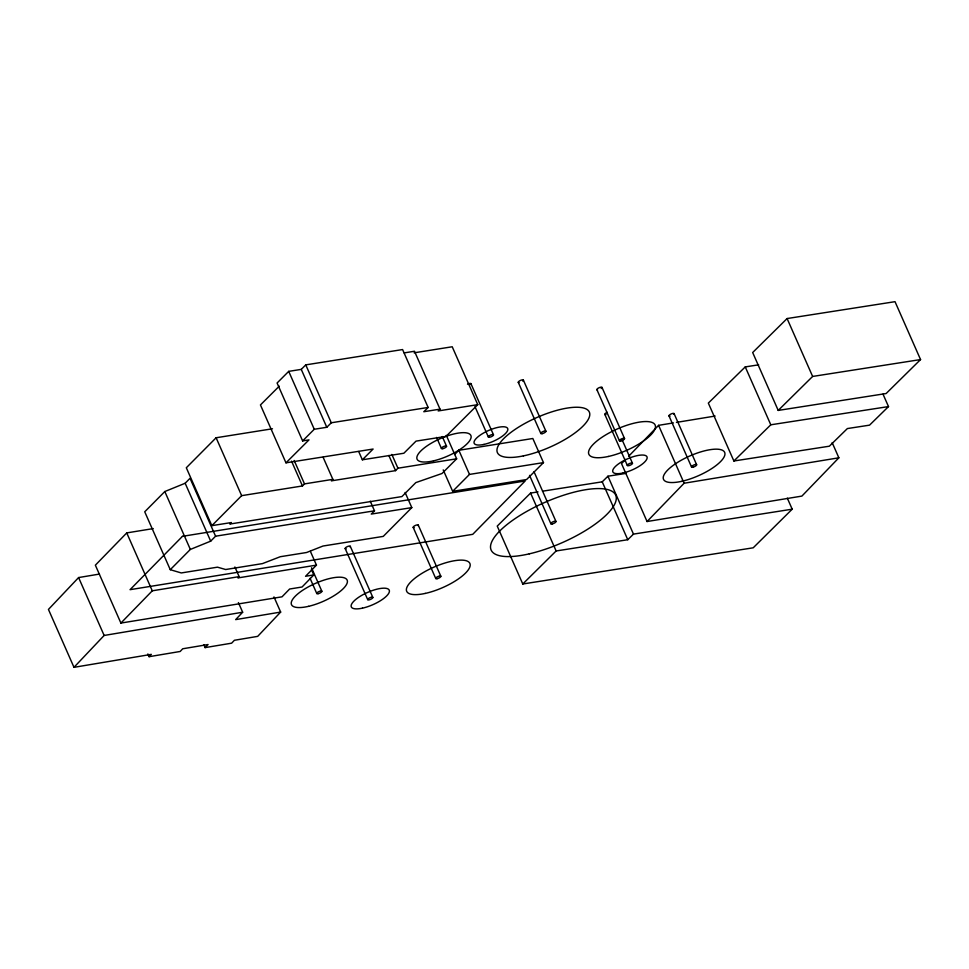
<?xml version="1.0" encoding="UTF-8"?>
<svg xmlns="http://www.w3.org/2000/svg" width="969" height="969" viewBox="0 0 969 969"><rect width="100%" height="100%" fill="white"/><g stroke="black" fill="none" stroke-linecap="round" stroke-linejoin="round"><path stroke-width="1.45" d="M234.886 566.974L239.149 576.628L237.938 577.924L316.463 565.121L310.383 551.337M99.456 574.072L78.598 577.56L48.45 609.428L73.983 667.326L151.309 654.366L149.093 656.691L147.882 653.942M73.983 667.326L104.143 635.458L242.662 612.226L238.398 602.573M273.973 596.904L280.659 612.069L257.693 636.367L234.401 640.279L231.627 643.174L205.113 647.607L203.89 644.845M242.662 612.226L235.661 619.615L280.659 612.069M205.113 647.607L208.069 644.53L182.705 648.782L180.186 651.471L149.093 656.691M832.177 442.639L838.863 457.804L801.896 496.092L647.062 521.528L621.529 463.63L625.647 459.379M628.736 456.181L658.581 425.343L673.455 422.896M647.062 521.528L684.114 483.228L838.863 457.804M311.388 569.397L313.811 574.92L302.062 587.008L289.622 589.019L282.027 596.819L120.895 623.067L95.362 565.181L126.745 532.914L153.247 528.589M120.895 623.067L152.278 590.811L239.149 576.628M316.463 565.121L305.55 576.289L313.811 574.92M185.164 483.252L190.033 478.298L215.578 536.196L210.697 541.15L190.348 549.435L170.265 569.687L144.732 511.789L164.815 491.537L185.164 483.252L210.697 541.15M272.483 428.77L216.111 437.758L186.314 467.761L211.848 525.658L241.644 495.656L302.473 485.953L304.496 483.894L332.864 479.352L323.125 457.295M332.864 479.352L331.386 480.842L395.546 470.643L397.932 468.209L456.653 458.809L446.321 435.372M370.231 501.155L374.494 510.808L371.272 514.079L411.801 507.611L405.103 492.446M411.801 507.611L383.264 536.39L323.004 546.031L306.567 552.512L280.283 556.715L262.466 563.607L225.656 569.518L217.492 567.168L181.264 572.945L170.265 569.687M454.643 454.509L458.846 450.282L532.829 438.497L543.476 462.613L526.567 479.546L452.668 491.331L443.208 469.892M452.668 491.331L469.493 474.41L543.476 462.613M279.278 386.159L260.443 404.945L285.976 462.831L308.99 439.878L302.619 440.907L277.086 383.009L288.714 371.369L301.262 369.383L305.756 364.877L402.583 349.555L428.128 407.452L423.792 411.728L440.023 409.148L414.478 351.25L404.158 352.898M302.619 440.907L314.259 429.267L326.795 427.281L331.289 422.775L428.128 407.452M456.653 458.809L442.034 473.49L415.834 482.598L401.905 496.576L229.835 524.047L231.373 522.545L211.848 525.658M358.7 451.518L362.345 459.791L373.113 449.035L285.976 462.831M414.126 352.813L452.22 346.769L477.753 404.667L445.982 436.401L416.028 441.125L403.855 453.25L362.345 459.791M538.049 491.901L530.588 493.076L497.242 526.094L522.775 583.992L753.216 547.8L792.194 509.185L787.325 498.163M522.775 583.992L556.121 550.973L627.767 539.721L633.472 534.113L792.194 509.185M787.094 318.547L752.671 352.522L778.216 410.42L886.126 393.535L920.55 359.572L895.017 301.674L787.094 318.547L812.628 376.444L778.216 410.42M440.023 409.148L438.194 410.941L477.753 404.667M542.531 491.198L602.233 481.823L607.938 476.215L625.732 473.429M758.666 364.828L745.258 366.9L708.339 403.092L733.884 460.99L829.343 446.2L847.378 428.564L869.544 425.149L888.5 406.58L883.025 394.177M733.884 460.99L770.791 424.797L888.5 406.58M676.435 422.399L715.122 416.052M215.578 536.196L374.494 510.808M812.628 376.444L920.55 359.572M745.258 366.9L770.791 424.797M674.097 413.63L696.638 464.732M668.998 415.883L691.539 466.985M658.581 425.343L684.114 483.228M602.003 387.418L624.533 438.521M622.098 439.756L632.454 463.23A2.786 0.896 -23.8 0 1 628.711 465.677A2.786 0.896 -23.8 0 1 628.53 464.066A2.786 0.896 -23.8 0 1 632.478 463.327M596.904 389.671L619.445 440.774M604.826 414.381L627.355 465.483M607.938 476.215L633.472 534.113M602.233 481.823L627.767 539.721M523.381 380.114L545.91 431.217M518.282 382.367L540.823 433.47M534.028 471.733L555.964 521.455M529.546 475.367L550.864 523.708M530.588 493.076L556.121 550.973M470.934 383.676L493.475 434.778A2.786 0.896 -23.8 0 1 489.733 437.225A2.786 0.896 -23.8 0 1 489.551 435.614A2.786 0.896 -23.8 0 1 493.5 434.863M474.98 406.641L488.376 437.031M458.846 450.282L469.493 474.41M442.276 436.547L446.539 446.212M436.571 437.419L441.44 448.465M391.851 454.425L397.932 468.209M388.86 455.478L395.546 470.643M418.293 525.137L440.834 576.252M413.194 527.39L435.735 578.493M305.756 364.877L331.289 422.775M301.262 369.383L326.795 427.281M288.714 371.369L314.259 429.267M350.281 546.298L372.823 597.401A2.786 0.896 -23.8 0 1 369.225 599.823A2.786 0.896 -23.8 0 1 368.765 598.333A2.786 0.896 -23.8 0 1 372.835 597.437M345.182 548.551L367.723 599.654M294.164 460.457L304.496 483.894M291.536 461.135L302.473 485.953M311.509 567.773L321.865 591.247M310.068 578.311L316.766 593.5M216.111 437.758L241.644 495.656M164.815 491.537L190.348 549.435M126.745 532.914L152.278 590.811M78.598 577.56L104.143 635.458M346.224 548.793A2.786 0.896 -23.8 0 1 345.57 547.739A2.786 0.896 -23.8 0 1 348.985 546.092A2.786 0.896 -23.8 0 1 350.051 546.952M414.223 527.645A2.786 0.896 -23.8 0 1 413.533 526.627A2.786 0.896 -23.8 0 1 416.852 524.956A2.786 0.896 -23.8 0 1 418.16 525.67M606.049 414.599A2.786 0.896 -23.8 0 1 604.874 413.981A2.786 0.896 -23.8 0 1 607.26 412.322M597.57 389.938A2.786 0.896 -23.8 0 1 597.691 388.508A2.786 0.896 -23.8 0 1 601.325 387.152A2.786 0.896 -23.8 0 1 601.204 388.569M670.027 416.125A2.786 0.896 -23.8 0 1 669.373 415.071A2.786 0.896 -23.8 0 1 672.801 413.424A2.786 0.896 -23.8 0 1 673.867 414.284M519.13 382.634A2.786 0.896 -23.8 0 1 518.899 381.35A2.786 0.896 -23.8 0 1 522.533 379.848A2.786 0.896 -23.8 0 1 522.763 381.132M467.506 384.233A2.786 0.896 -23.8 0 1 470.449 383.421A2.786 0.896 -23.8 0 1 470.474 384.56M182.463 536.329L130.052 589.673L472.739 534.331L525.162 480.987L182.463 536.329M529.28 553.844A68.048 21.924 -23.8 0 0 615.775 495.365A68.048 21.924 -23.8 0 0 515.193 518.548A68.048 21.924 -23.8 0 0 529.28 553.844M623.128 472.969A18.665 6.02 -23.8 0 0 647.038 456.944A18.665 6.02 -23.8 0 0 619.566 463.158A18.665 6.02 -23.8 0 0 623.128 472.969M681.486 481.375A33.406 10.768 -23.8 0 0 724.8 452.765A33.406 10.768 -23.8 0 0 675.974 463.436A33.406 10.768 -23.8 0 0 681.486 481.375M608.375 456.46A36.228 11.676 -23.8 0 0 655.286 425.415A36.228 11.676 -23.8 0 0 602.306 437.055A36.228 11.676 -23.8 0 0 608.375 456.46M523.393 455.89A50.231 16.182 -23.8 0 0 589.649 413.036A50.231 16.182 -23.8 0 0 517.071 428.104A50.231 16.182 -23.8 0 0 523.393 455.89M484.003 444.408A18.314 5.899 -23.8 0 0 507.768 428.734A18.314 5.899 -23.8 0 0 481.012 434.572A18.314 5.899 -23.8 0 0 484.003 444.408M433.47 460.869A29.385 9.472 -23.8 0 0 470.922 435.614A29.385 9.472 -23.8 0 0 427.559 445.546A29.385 9.472 -23.8 0 0 433.47 460.869M362.454 608.157A20.712 6.674 -23.8 0 0 389.32 590.412A20.712 6.674 -23.8 0 0 359.051 597.025A20.712 6.674 -23.8 0 0 362.454 608.157M308.59 606.328A30.414 9.799 -23.8 0 0 347.181 580.189A30.414 9.799 -23.8 0 0 302.183 590.606A30.414 9.799 -23.8 0 0 308.59 606.328M425.258 593.416A34.533 11.131 -23.8 0 0 470.026 563.837A34.533 11.131 -23.8 0 0 419.565 574.871A34.533 11.131 -23.8 0 0 425.258 593.416M318.123 593.694A2.786 0.896 -23.8 0 0 321.89 591.344A2.786 0.896 -23.8 0 0 317.941 592.083A2.786 0.896 -23.8 0 0 318.123 593.694M437.08 578.699A2.786 0.896 -23.8 0 0 440.859 576.337A2.786 0.896 -23.8 0 0 436.91 577.088A2.786 0.896 -23.8 0 0 437.08 578.699M620.79 440.968A2.786 0.896 -23.8 0 0 624.557 438.606A2.786 0.896 -23.8 0 0 620.62 439.357A2.786 0.896 -23.8 0 0 620.79 440.968M552.221 523.914A2.786 0.896 -23.8 0 0 555.988 521.552A2.786 0.896 -23.8 0 0 552.039 522.291A2.786 0.896 -23.8 0 0 552.221 523.914M692.883 467.179A2.786 0.896 -23.8 0 0 696.65 464.829A2.786 0.896 -23.8 0 0 692.714 465.568A2.786 0.896 -23.8 0 0 692.883 467.179M542.168 433.664A2.786 0.896 -23.8 0 0 545.935 431.314A2.786 0.896 -23.8 0 0 541.998 432.053A2.786 0.896 -23.8 0 0 542.168 433.664M442.785 448.671A2.786 0.896 -23.8 0 0 446.564 446.309A2.786 0.896 -23.8 0 0 442.615 447.06A2.786 0.896 -23.8 0 0 442.785 448.671"/></g></svg>
